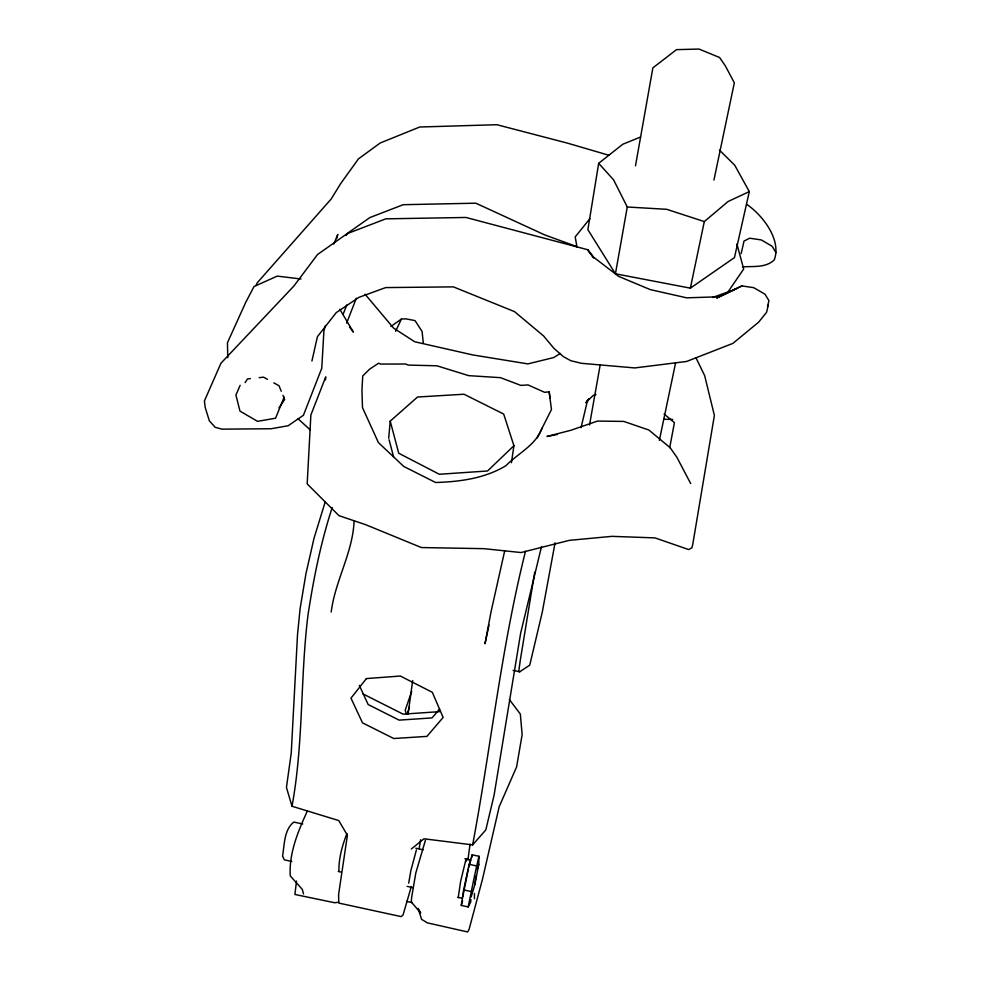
<?xml version="1.0" encoding="UTF-8"?>
<svg xmlns="http://www.w3.org/2000/svg" width="981" height="981" viewBox="0 0 981 981"><rect width="100%" height="100%" fill="white"/><g stroke="black" fill="none" stroke-linecap="round" stroke-linejoin="round"><path stroke-width="1.47" d="M474.436 898.768L474.448 893.458M458.213 897.676L460.629 881.343L466.036 859.062L465.963 861.514M478.998 856.278C474.902 872.82 471.702 890.049 468.17 906.922L461.266 905.426L463.633 889.902L469.139 864.335L472.143 854.807L478.998 856.278L478.765 864.31L474.853 884.58L471.174 896.928M325.508 379.88L325.729 376.863L310.879 415.012L307.176 483.878L338.96 515.65L365.655 524.676L421.364 547.545L484.001 548.673L521.021 552.548L569.372 540.347L611.923 536.349L655.001 537.895L688.687 549.568L691.936 547.778L692.844 543.903L714.389 415.417L704.665 375.649L696.02 357.857M354.092 520.985C352.853 552.622 335.134 580.715 331.198 612.009M388.697 438.249L390.23 421.119L417.514 397.023L464.013 394.227L503.682 414.056L513.921 445.705L511.444 462.725M470.929 899.516L470.684 902.103L468.17 906.922M470.083 844.15L467.876 860.03M296.507 881.061L294.925 894.464L334.631 902.728L338.604 902.25M474.853 884.58L475.969 876.094M408.108 713.96L412.67 680.556M411.198 886.947L403.032 915.015L401.168 916.61L338.788 903.072L338.592 894.525L347.409 835.272L338.752 820.557L292.007 806.259C303.632 743.218 300.125 678.742 307.96 615.271C313.528 578.839 320.726 542.567 332.228 507.508M742.433 266.857C753.224 266.145 765.695 268.021 774.242 259.953C781.82 239.683 762.433 215.023 746.639 204.269M471.702 857.639L472.143 854.807M640.581 137.009L622.763 144.256L598.668 163.324L587.877 229.689L615.443 273.797L690.366 288.156L734.462 257.586L749.3 191.602L734.708 165.176L719.453 150.142M534.719 572.144L520.286 660.287L518.741 671.556L519.807 671.752L529.74 665.13L542.285 612.132L555.074 542.751M419.145 848.688L420.641 839.724M408.685 883.158L410.843 870.723L416.398 849.951M462.787 896.83L468.293 869.166M615.443 273.797L627.264 207.003L613.64 179.928L598.668 163.324M589.532 424.957L600.225 364.687M635.504 165.789L652.868 67.848L676.534 49.639L699.036 49.05L719.588 57.511L725.327 65.837L734.328 82.833L713.935 180.063M411.333 848.982L423.988 838.792L472.646 844.886C490.966 747.13 501.217 647.852 525.509 551.248M669.704 447.692L674.438 422.652L664.1 414.007M690.366 288.156L704.309 221.583L728.123 201.485L749.3 191.602M659.355 440.346L675.664 362.565M489.004 625.02L485.006 643.744L491.052 611.715L504.688 550.881M311.921 360.996L317.415 336.691L336.201 312.669L358.825 297.402L385.656 287.592L453.357 286.869L514.51 311.615L543.584 335.943L553.885 348.304L563.327 356.606L570.93 360.75L581.475 363.313L634.793 367.936L686.626 361.462L732.917 343.375L758.681 322.136L766.615 312.24L768.307 305.017M741.158 253.613L744.015 241.068L749.692 238.211L761.244 239.916L772.157 246.268L775.996 252.669M581.022 427.691L587.141 402.087L589.078 398.691L586.896 400.824M767.51 306.526L768.945 300.652L764.972 294.177L753.739 287.691L741.857 285.912L716.853 297.954M541.5 546.589L520.617 633.309L494.105 795.125L485.803 829.938L472.646 844.886M537.159 437.943L551.457 409.567L549.176 391.836L544.602 392.302L528.036 384.92L520.825 385.386L500.518 377.673L468.66 375.637L436.913 365.79L408.182 365.091L405.68 364.012L380.603 364.074L378.543 363.24L369.592 369.187L362.725 375.993L361.952 390.058L362.48 407.593L378.421 442.615L403.792 466.478L435.613 482.505C459.893 481.745 484.663 478.483 505.853 465.742C517.931 453.369 535.884 445.251 542.088 428.121M336.655 238.665L337.795 234.422L333.773 244.085M325.41 325.557L323.902 331.088L321.768 368.255L303.411 415.294L288.156 425.742L271.136 428.746L222.025 429.151L215.195 427.311L209.394 420.898L205.213 407.495L204.404 400.971L220.946 363.228L293.834 286.096L317.513 254.545L347.053 233.711L385.815 218.837L465.95 217.463L587.607 249.701L593.211 256.997M407.336 713.996L409.408 706.835M468.611 867.744L470.892 860.03L464.933 858.755M477.269 869.338L478.765 864.31M425.46 840.165L415.785 873.053L411.505 898.302L411.346 902.079L420.677 912.943L418.728 909.51M461.266 905.426L462.578 901.147M411.689 691.372L405.178 710.256L406.526 714.278M325.103 502.247L314.03 538.213L305.937 573.75L300.076 608.821L297.525 634.486L291.247 753.028L286.44 787.436L292.007 806.259M346.636 323.129L356.348 298.187M343.019 314.545L346.796 304.956M346.955 833.531C342.344 845.266 338.69 858.203 338.935 870.772M284.147 397.121L275.551 418.213L257.549 421.34L239.977 411.113L235.906 395.061L240.161 385.3M256.029 285.483L257.255 282.786L331.198 198.984L340.665 183.606L358.494 158.836L380.223 142.981L419.696 127.015L496.913 124.71L567.607 143.177L608.993 155.292M395.613 331.284L401.425 319.033L406.048 318.862L415.024 320.615L422.088 331.468L423.314 343.178M307.335 811.079C298.065 831.348 288.904 853.102 290.253 875.874L302.356 889.473L303.509 893.973M245.115 382.602L247.494 378.936L250.413 378.617M278.972 407.912L284.674 399.5L282.969 395.368M345.913 235.538L347.728 233.147L369.886 217.561L403.228 204.698L475.834 203.19L544.737 234.913L576.227 246.403M589.9 218.689L575.185 236.899L577.036 247.261M439.635 708.969L432.045 717.92L399.108 720.128L368.157 704.53L359.316 685.327M513.921 445.705L487.545 470.99L439.316 474.264L398.74 453.247L390.23 421.119M585.62 402.688L593.247 395.417L595.994 394.448M390.855 326.489L401.425 319.033M560.249 353.442L553.787 357.538L527.864 363.902L472.683 354.914L414.705 341.756L393.589 328.108L365.079 294.214M593.664 257.991L587.607 249.701L593.468 257.096L618.729 276.421L650.244 289.603L686.663 297.832L719.392 296.777L741.857 285.912M716.952 297.893L736.02 288.77M712.635 297.476L728.037 291.897L743.696 269.027L736.915 244.036M557.024 434.534L546.981 436.447L571.028 430.23L597.466 421.082L623.769 421.413L648.882 430.034L670.133 447.692L676.816 457.158L690.698 483.584M259.168 377.648L263.546 377.17L267.408 379.316M439.562 711.654L403.068 714.143L362.958 693.898M663.683 419.255L672.696 419.451M627.264 207.003L666.688 209.309L704.309 221.583M300.983 278.996L277.243 276.102L254.054 286.501L245.704 302.418L227.445 342.737L227.764 357.771M513.124 670.391L519.807 671.752M302.724 823.979L293.797 822.066C283.95 829.877 284.515 844.678 282.565 856.119L284.343 859.859L291.835 861.477M415.821 848.222L423.265 849.816M469.139 864.335L476.079 865.831M463.633 889.902L470.635 891.41M338.249 871.496L341.253 872.146M407.127 886.37L413.124 887.658M458.041 897.357L462.529 898.326M406.502 901.38L412.388 902.655M273.846 382.884L278.996 385.729L281.265 391.235M298.101 418.813L310.254 429.936M349.518 327.029L353.381 332.118L339.818 309.273M509.36 699.551L520.335 714.045L522.137 734.659L516.607 766.884L499.182 806.738L482.554 878.964L469.077 929.399L467.618 931.95L427.336 922.851L421.609 919.369L418.078 908.357M389.089 439.709L393.675 457.244M549.176 391.836L549.961 397.894M366.416 678.57L350.977 698.141L362.504 722.85L393.749 738.521L426.943 736.388L443.13 717.43L432.327 692.316L400.322 676.032L366.416 678.57"/></g></svg>
